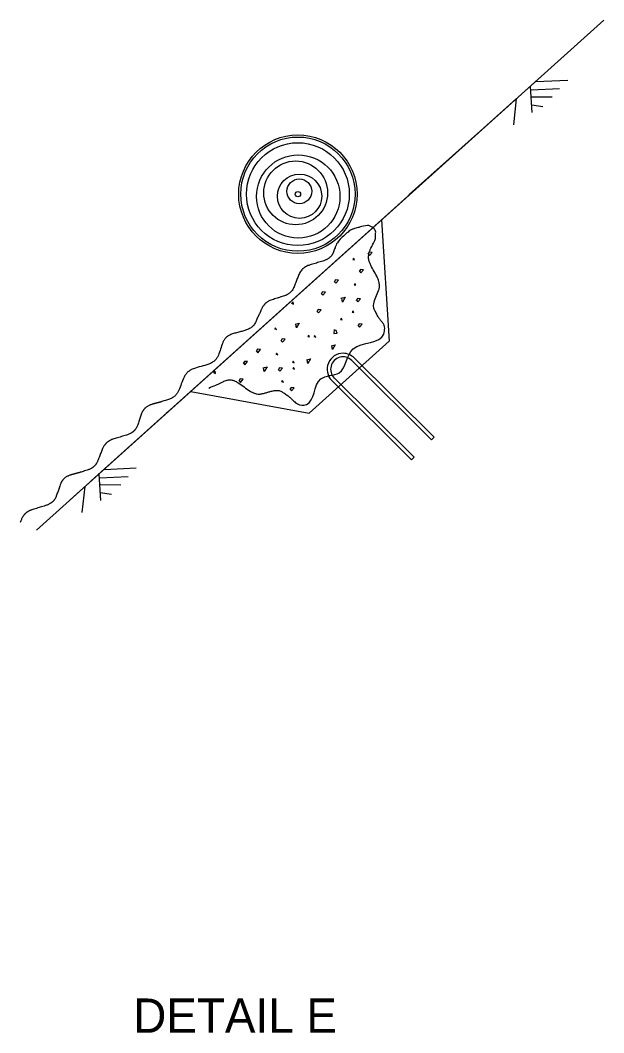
# Model space of a CAD drawing. Extents: x -772.7 to -720.5, y -341.5 to -314.9.
# Drawn here: x -731.03 to -727.97, y -341.39 to -336.08 of the extents above; entities that cross this region are included whole.
import ezdxf

# ---------------------------------------------------------------- set-up
doc = ezdxf.new("R2010")
doc.units = 0
for name, color, linetype in [('ls_AREA-EC-ROLLED-PRODUCT', 7, 'Continuous'), ('mc_SLOPE-PROTECTION', 7, 'Continuous'), ('str_Misc-Steel-A', 7, 'Continuous'), ('wpc_NO-PLOT', 7, 'Continuous')]:
    doc.layers.add(name, color=color, linetype=linetype)

msp = doc.modelspace()

# ---------------------------------------------------------------- linework, layer by layer
at = {"layer": 'ls_AREA-EC-ROLLED-PRODUCT'}
for p, q in [((-729.2858, -337.3296), (-729.289, -337.3368)), ((-729.2888, -337.3349), (-729.2797, -337.3373)), ((-729.2857, -337.3286), (-729.2858, -337.3305)), ((-729.2797, -337.3373), (-729.2857, -337.3286)), ((-729.2037, -337.2957), (-729.2108, -337.3074)), ((-729.2106, -337.3037), (-729.2019, -337.3134)), ((-729.1881, -337.2974), (-729.2037, -337.2957)), ((-729.2019, -337.3134), (-729.1881, -337.2974)), ((-729.2491, -337.387), (-729.2561, -337.3986)), ((-729.2334, -337.3887), (-729.2491, -337.387)), ((-729.2472, -337.4047), (-729.2334, -337.3887)), ((-729.3797, -337.4413), (-729.3868, -337.453)), ((-729.364, -337.4431), (-729.3797, -337.4413)), ((-729.256, -337.395), (-729.2472, -337.4047)), ((-729.3866, -337.4493), (-729.3778, -337.459)), ((-729.3778, -337.459), (-729.364, -337.4431)), ((-729.279, -337.4622), (-729.2821, -337.4695)), ((-729.282, -337.4676), (-729.2729, -337.47)), ((-729.2789, -337.4613), (-729.279, -337.4632)), ((-729.2729, -337.47), (-729.2789, -337.4613)), ((-729.4478, -337.5045), (-729.4549, -337.5161)), ((-729.4547, -337.5124), (-729.446, -337.5222)), ((-729.4322, -337.5062), (-729.4478, -337.5045)), ((-729.446, -337.5222), (-729.4322, -337.5062)), ((-729.3506, -337.5381), (-729.329, -337.5328)), ((-729.3433, -337.558), (-729.3469, -337.5383)), ((-729.329, -337.5328), (-729.3433, -337.558)), ((-729.2636, -337.5389), (-729.2707, -337.5506)), ((-729.2705, -337.5469), (-729.2618, -337.5566)), ((-729.248, -337.5406), (-729.2636, -337.5389)), ((-729.2618, -337.5566), (-729.248, -337.5406)), ((-729.6015, -337.5567), (-729.6102, -337.5646)), ((-729.6101, -337.5627), (-729.5993, -337.5688)), ((-729.5993, -337.5688), (-729.6015, -337.5567)), ((-729.4703, -337.5968), (-729.4774, -337.6084)), ((-729.4547, -337.5985), (-729.4703, -337.5968)), ((-729.4685, -337.6145), (-729.4547, -337.5985)), ((-729.4772, -337.6047), (-729.4685, -337.6145)), ((-729.3498, -337.6437), (-729.3529, -337.6509)), ((-729.3528, -337.649), (-729.3437, -337.6514)), ((-729.3497, -337.6427), (-729.3498, -337.6446)), ((-729.3437, -337.6514), (-729.3497, -337.6427)), ((-729.2894, -337.6051), (-729.2926, -337.6124)), ((-729.2925, -337.6105), (-729.2833, -337.6129)), ((-729.2893, -337.6042), (-729.2894, -337.606)), ((-729.2833, -337.6129), (-729.2893, -337.6042)), ((-729.6947, -337.6935), (-729.6979, -337.7007)), ((-729.6978, -337.6989), (-729.6887, -337.7012)), ((-729.6947, -337.6926), (-729.6948, -337.6944)), ((-729.6887, -337.7012), (-729.6947, -337.6926)), ((-729.591, -337.6729), (-729.5694, -337.6676)), ((-729.5838, -337.6927), (-729.5873, -337.6731)), ((-729.5694, -337.6676), (-729.5838, -337.6927)), ((-729.3862, -337.702), (-729.3882, -337.7231)), ((-729.3753, -337.7062), (-729.3846, -337.7058)), ((-729.3714, -337.7203), (-729.3753, -337.7062)), ((-729.2551, -337.6715), (-729.2622, -337.6832)), ((-729.262, -337.6795), (-729.2533, -337.6892)), ((-729.2395, -337.6733), (-729.2551, -337.6715)), ((-729.2533, -337.6892), (-729.2395, -337.6733)), ((-729.658, -337.7509), (-729.6651, -337.7626)), ((-729.6649, -337.7589), (-729.6562, -337.7686)), ((-729.6424, -337.7527), (-729.658, -337.7509)), ((-729.6562, -337.7686), (-729.6424, -337.7527)), ((-729.5211, -337.733), (-729.5243, -337.7402)), ((-729.5242, -337.7384), (-729.5151, -337.7407)), ((-729.5211, -337.732), (-729.5212, -337.7339)), ((-729.5151, -337.7407), (-729.5211, -337.732)), ((-729.4888, -337.7337), (-729.4919, -337.7409)), ((-729.4918, -337.7391), (-729.4827, -337.7414)), ((-729.4887, -337.7328), (-729.4888, -337.7346)), ((-729.4827, -337.7414), (-729.4887, -337.7328)), ((-729.3882, -337.7231), (-729.3714, -337.7203)), ((-729.7886, -337.8053), (-729.7958, -337.8169)), ((-729.773, -337.807), (-729.7886, -337.8053)), ((-729.7868, -337.823), (-729.773, -337.807)), ((-729.4028, -337.7872), (-729.3812, -337.7818)), ((-729.3955, -337.807), (-729.3991, -337.7874)), ((-729.3812, -337.7818), (-729.3955, -337.807)), ((-729.7955, -337.8133), (-729.7868, -337.823)), ((-729.688, -337.8262), (-729.6911, -337.8334)), ((-729.691, -337.8316), (-729.6819, -337.8339)), ((-729.6879, -337.8252), (-729.688, -337.8271)), ((-729.6819, -337.8339), (-729.6879, -337.8252)), ((-729.5312, -337.8604), (-729.5097, -337.8551)), ((-729.524, -337.8803), (-729.5275, -337.8606)), ((-729.5097, -337.8551), (-729.524, -337.8803)), ((-729.8568, -337.8684), (-729.8639, -337.8801)), ((-729.8637, -337.8764), (-729.855, -337.8861)), ((-729.8411, -337.8701), (-729.8568, -337.8684)), ((-729.855, -337.8861), (-729.8411, -337.8701)), ((-729.7596, -337.9021), (-729.738, -337.8967)), ((-729.7523, -337.9219), (-729.7559, -337.9023)), ((-729.738, -337.8967), (-729.7523, -337.9219)), ((-729.6726, -337.9029), (-729.6797, -337.9145)), ((-729.6795, -337.9109), (-729.6708, -337.9206)), ((-729.657, -337.9046), (-729.6726, -337.9029)), ((-729.6708, -337.9206), (-729.657, -337.9046)), ((-729.6013, -337.8676), (-729.6045, -337.8749)), ((-729.6044, -337.8731), (-729.5953, -337.8754)), ((-729.5994, -337.901), (-729.6026, -337.9083)), ((-729.6025, -337.9065), (-729.5933, -337.9088)), ((-729.6013, -337.8667), (-729.6014, -337.8686)), ((-729.5953, -337.8754), (-729.6013, -337.8667)), ((-729.5993, -337.9001), (-729.5995, -337.902)), ((-729.5933, -337.9088), (-729.5993, -337.9001)), ((-730.0105, -337.9207), (-730.0192, -337.9285)), ((-730.0191, -337.9267), (-730.0083, -337.9328)), ((-730.0083, -337.9328), (-730.0105, -337.9207)), ((-729.8793, -337.9607), (-729.8864, -337.9724)), ((-729.8862, -337.9687), (-729.8775, -337.9784)), ((-729.8637, -337.9624), (-729.8793, -337.9607)), ((-729.8775, -337.9784), (-729.8637, -337.9624)), ((-729.6587, -337.969), (-729.6619, -337.9763)), ((-729.6526, -337.9768), (-729.6587, -337.9681)), ((-729.6587, -337.9681), (-729.6587, -337.97)), ((-729.6618, -337.9745), (-729.6526, -337.9768)), ((-729.6124, -338.005), (-729.6194, -338.0167)), ((-729.6193, -338.0129), (-729.6105, -338.0227)), ((-729.5967, -338.0067), (-729.6124, -338.005)), ((-729.6105, -338.0227), (-729.5967, -338.0067))]:
    msp.add_line(p, q, dxfattribs=at)
for points in [[(-729.242, -337.1615), (-729.252, -337.165), (-729.2621, -337.1682), (-729.2722, -337.1712), (-729.2864, -337.1754), (-729.3009, -337.1787), (-729.3626, -337.2336), (-729.3782, -337.2621), (-729.3819, -337.273), (-729.3857, -337.2839), (-729.3895, -337.2947), (-729.393, -337.3047), (-729.3992, -337.3134), (-729.4068, -337.3213), (-729.4114, -337.3259), (-729.4164, -337.3295), (-729.422, -337.3326), (-729.4278, -337.3358), (-729.4335, -337.3391), (-729.4397, -337.3411), (-729.4531, -337.3452), (-729.4664, -337.3493), (-729.4797, -337.3534), (-729.493, -337.3575), (-729.5063, -337.3616), (-729.5197, -337.3657), (-729.5289, -337.3686), (-729.5371, -337.3741), (-729.5453, -337.3795), (-729.548, -337.3813), (-729.5504, -337.3832), (-729.5525, -337.3856), (-729.56, -337.3939), (-729.5668, -337.4025), (-729.5708, -337.4125), (-729.5752, -337.4234), (-729.5795, -337.4343), (-729.5837, -337.4452), (-729.588, -337.4561), (-729.5922, -337.4671), (-729.5965, -337.478), (-729.6005, -337.4882), (-729.6067, -337.4971), (-729.6143, -337.5054), (-729.6186, -337.51), (-729.6234, -337.5136), (-729.6288, -337.5167), (-729.6345, -337.5199), (-729.6401, -337.5231), (-729.6462, -337.5251), (-729.6593, -337.5294), (-729.6725, -337.5332), (-729.6856, -337.5374), (-729.6985, -337.5417), (-729.7114, -337.5459), (-729.7242, -337.5507), (-729.7301, -337.5529), (-729.7354, -337.5565), (-729.7406, -337.5603), (-729.7432, -337.5621), (-729.7455, -337.564), (-729.7477, -337.5662), (-729.7499, -337.5684), (-729.7519, -337.5707), (-729.7538, -337.5731), (-729.7571, -337.5772), (-729.7605, -337.5812), (-729.7628, -337.5859), (-729.7658, -337.5918), (-729.7684, -337.5978), (-729.771, -337.6039), (-729.7729, -337.6082), (-729.7747, -337.6125), (-729.7766, -337.6168), (-729.7784, -337.6208), (-729.7801, -337.625), (-729.7823, -337.6289), (-729.7839, -337.6319), (-729.7856, -337.635), (-729.7873, -337.6381)], [(-729.194, -337.2752), (-729.1873, -337.2617), (-729.1806, -337.2482), (-729.1738, -337.2348), (-729.1695, -337.226), (-729.1703, -337.2154), (-729.1699, -337.2058), (-729.1694, -337.1962), (-729.1679, -337.1865), (-729.1743, -337.177), (-729.1809, -337.167), (-729.1901, -337.1645), (-729.1993, -337.16), (-729.204, -337.1578), (-729.2085, -337.1557), (-729.2436, -337.1618)], [(-730.2936, -338.0806), (-730.2958, -338.0813), (-730.298, -338.0819), (-730.3002, -338.0826), (-730.3038, -338.0836), (-730.3073, -338.0846), (-730.3109, -338.0856), (-730.3145, -338.0865), (-730.3181, -338.0875), (-730.3216, -338.0884), (-730.3252, -338.0894), (-730.3288, -338.0904), (-730.3323, -338.0913), (-730.3359, -338.0923), (-730.3395, -338.0933), (-730.343, -338.0944), (-730.3496, -338.0964), (-730.3559, -338.0994), (-730.362, -338.1027), (-730.3678, -338.1059), (-730.3731, -338.1096), (-730.3778, -338.1143), (-730.3797, -338.1162), (-730.3814, -338.1182), (-730.383, -338.1202), (-730.3847, -338.1223), (-730.3863, -338.1244), (-730.3877, -338.1267), (-730.3906, -338.1312), (-730.3931, -338.1359), (-730.3949, -338.1409), (-730.3987, -338.1518), (-730.4024, -338.1627), (-730.4062, -338.1735), (-730.4099, -338.1844), (-730.4137, -338.1953), (-730.4175, -338.2061), (-730.4193, -338.2111), (-730.4219, -338.2158), (-730.4248, -338.2203), (-730.4262, -338.2226), (-730.4279, -338.2247), (-730.4296, -338.2267), (-730.4313, -338.2288), (-730.433, -338.2308), (-730.4348, -338.2327), (-730.437, -338.2349), (-730.4394, -338.237), (-730.4419, -338.2388), (-730.4445, -338.2408), (-730.4472, -338.2424), (-730.45, -338.244), (-730.4557, -338.2472), (-730.4615, -338.2505), (-730.4677, -338.2525), (-730.4811, -338.2566), (-730.4944, -338.2607), (-730.5077, -338.2648), (-730.521, -338.2689), (-730.5343, -338.273), (-730.5476, -338.2771), (-730.5523, -338.2786), (-730.5567, -338.2807), (-730.5609, -338.2831), (-730.5631, -338.2843), (-730.5651, -338.2856), (-730.5672, -338.2869), (-730.5693, -338.2882), (-730.5713, -338.2895), (-730.5733, -338.2909), (-730.5759, -338.2927), (-730.5783, -338.2947), (-730.5805, -338.297), (-730.5824, -338.299), (-730.5841, -338.3011), (-730.5858, -338.3032), (-730.5876, -338.3053), (-730.5893, -338.3075), (-730.5908, -338.3097), (-730.594, -338.3142), (-730.5968, -338.3189), (-730.5988, -338.3239), (-730.6032, -338.3348), (-730.6075, -338.3457), (-730.6117, -338.3566), (-730.616, -338.3675), (-730.6202, -338.3785), (-730.6245, -338.3894), (-730.6265, -338.3945), (-730.6292, -338.3993), (-730.6322, -338.4039), (-730.6337, -338.4062), (-730.6353, -338.4084), (-730.637, -338.4106), (-730.6387, -338.4127), (-730.6405, -338.4148), (-730.6423, -338.4168), (-730.6444, -338.419), (-730.6467, -338.4211), (-730.6491, -338.423), (-730.6515, -338.4249), (-730.6541, -338.4265), (-730.6568, -338.4281), (-730.6625, -338.4313), (-730.6681, -338.4345), (-730.6742, -338.4365), (-730.6873, -338.4408), (-730.7005, -338.4446), (-730.7136, -338.4488), (-730.7151, -338.4493), (-730.7167, -338.4498), (-730.7182, -338.4504)], [(-730.7182, -338.4504), (-730.7204, -338.451), (-730.7226, -338.4517), (-730.7248, -338.4523), (-730.7284, -338.4533), (-730.7319, -338.4544), (-730.7355, -338.4553), (-730.739, -338.4563), (-730.7426, -338.4572), (-730.7462, -338.4582), (-730.7498, -338.4591), (-730.7533, -338.4601), (-730.7569, -338.461), (-730.7605, -338.462), (-730.764, -338.4631), (-730.7676, -338.4641), (-730.7742, -338.4661), (-730.7804, -338.4691), (-730.7866, -338.4724), (-730.7924, -338.4756), (-730.7977, -338.4793), (-730.8024, -338.484), (-730.8042, -338.4859), (-730.8059, -338.4879), (-730.8076, -338.49), (-730.8092, -338.4921), (-730.8108, -338.4941), (-730.8123, -338.4964), (-730.8152, -338.5009), (-730.8177, -338.5056), (-730.8195, -338.5106), (-730.8232, -338.5215), (-730.827, -338.5324), (-730.8307, -338.5433), (-730.8345, -338.5541), (-730.8383, -338.565), (-730.8421, -338.5758), (-730.8438, -338.5808), (-730.8464, -338.5855), (-730.8493, -338.59), (-730.8508, -338.5923), (-730.8524, -338.5944), (-730.8541, -338.5965), (-730.8558, -338.5985), (-730.8575, -338.6005), (-730.8594, -338.6024), (-730.8616, -338.6046), (-730.864, -338.6067), (-730.8665, -338.6086), (-730.8691, -338.6105), (-730.8717, -338.6121), (-730.8745, -338.6137), (-730.8803, -338.6169), (-730.886, -338.6203), (-730.8923, -338.6222), (-730.9056, -338.6263), (-730.9189, -338.6304), (-730.9323, -338.6345), (-730.9456, -338.6386), (-730.9589, -338.6427), (-730.9722, -338.6469), (-730.9768, -338.6483), (-730.9813, -338.6504), (-730.9855, -338.6528), (-730.9876, -338.654), (-730.9897, -338.6553), (-730.9918, -338.6566), (-730.9938, -338.6579), (-730.9959, -338.6593), (-730.9979, -338.6606), (-731.0005, -338.6624), (-731.0029, -338.6645), (-731.0051, -338.6667), (-731.0069, -338.6687), (-731.0087, -338.6708), (-731.0104, -338.6729), (-731.0121, -338.675), (-731.0138, -338.6772), (-731.0154, -338.6794), (-731.0186, -338.6839), (-731.0214, -338.6886), (-731.0234, -338.6937), (-731.0258, -338.6997), (-731.0282, -338.7058), (-731.0306, -338.7119)]]:
    msp.add_open_spline(points, degree=3, dxfattribs=at)
for points in [[(-729.1227, -337.7104), (-729.1216, -337.6954), (-729.1246, -337.6795), (-729.1337, -337.665), (-729.1451, -337.6509), (-729.1505, -337.6438), (-729.1551, -337.6365), (-729.1655, -337.6175), (-729.1755, -337.5983), (-729.1785, -337.5906), (-729.1799, -337.5827), (-729.1791, -337.5663), (-729.1679, -337.5324), (-729.1539, -337.4981), (-729.1496, -337.4813), (-729.1489, -337.469), (-729.1492, -337.465), (-729.1507, -337.4564), (-729.1594, -337.4312), (-729.1769, -337.3979), (-729.1947, -337.3648), (-729.2016, -337.3482), (-729.2041, -337.3399), (-729.2051, -337.3357), (-729.2058, -337.3316), (-729.2064, -337.3182), (-729.2042, -337.3043), (-729.1999, -337.2899), (-729.194, -337.2752)], [(-729.7873, -337.6381), (-729.7945, -337.6567), (-729.7991, -337.6656), (-729.8042, -337.6741), (-729.8173, -337.6887), (-729.8344, -337.6993), (-729.8448, -337.703), (-729.8551, -337.7065), (-729.8757, -337.7129), (-729.8864, -337.7159), (-729.8971, -337.7187), (-729.9078, -337.7216), (-729.9185, -337.7247), (-729.9374, -337.733), (-729.9532, -337.7446), (-729.9584, -337.7505), (-729.9632, -337.757), (-729.9703, -337.7712), (-729.9816, -337.8038), (-729.993, -337.8364), (-730.0002, -337.8506), (-730.005, -337.857), (-730.0103, -337.8629), (-730.0174, -337.8691), (-730.0254, -337.8743), (-730.0432, -337.8828), (-730.0831, -337.8951), (-730.1231, -337.9074), (-730.1364, -337.9134), (-730.1426, -337.9172), (-730.1488, -337.9212), (-730.1559, -337.9273), (-730.1613, -337.9335), (-730.1663, -337.94), (-730.1743, -337.9542), (-730.1872, -337.9869), (-730.1999, -338.0197), (-730.2076, -338.0342), (-730.2125, -338.0408), (-730.2177, -338.047), (-730.2245, -338.0532), (-730.2323, -338.0583), (-730.2497, -338.0668), (-730.289, -338.0791), (-730.2936, -338.0806)], [(-729.5975, -338.0776), (-729.5787, -338.0912), (-729.532, -338.0947), (-729.4567, -337.9604), (-729.3599, -337.9283), (-729.2868, -337.8032), (-729.126, -337.7253), (-729.1227, -337.7104)], [(-730.0432, -338.0086), (-730.0064, -337.9925), (-729.9807, -337.9816), (-729.9639, -337.9731), (-729.9528, -337.969), (-729.9361, -337.9651), (-729.9303, -337.9653), (-729.9204, -337.9663), (-729.9163, -337.9676), (-729.9123, -337.969), (-729.9043, -337.9725), (-729.8887, -337.9813), (-729.8579, -338.0028), (-729.8269, -338.0241), (-729.8153, -338.0307), (-729.8091, -338.0334), (-729.8029, -338.0358), (-729.7946, -338.0383), (-729.7906, -338.0391), (-729.7783, -338.0398), (-729.7611, -338.0375), (-729.7521, -338.0352), (-729.7432, -338.0327), (-729.7343, -338.0301), (-729.7254, -338.0277), (-729.7167, -338.0255), (-729.708, -338.0236), (-729.6993, -338.0219), (-729.6904, -338.0205), (-729.674, -338.0216), (-729.6664, -338.024), (-729.659, -338.0279), (-729.6411, -338.04), (-729.6235, -338.0526), (-729.6168, -338.0581), (-729.6104, -338.0643), (-729.5978, -338.0773), (-729.5975, -338.0776)]]:
    msp.add_spline(points, degree=3, dxfattribs=at)
at = {"layer": 'mc_SLOPE-PROTECTION'}
for p, q in [((-727.9744, -336.0816), (-730.9461, -338.7522)), ((-728.5085, -336.5616), (-727.9744, -336.0816)), ((-728.3599, -336.4286), (-728.3508, -336.5649)), ((-728.3303, -336.4026), (-728.1628, -336.3953)), ((-728.3553, -336.4461), (-728.2056, -336.4396)), ((-728.3512, -336.4823), (-728.2444, -336.483)), ((-728.4308, -336.4917), (-730.6588, -338.4941)), ((-728.4325, -336.493), (-728.4477, -336.6291)), ((-728.3514, -336.524), (-728.2935, -336.533)), ((-728.9929, -336.9949), (-728.5558, -336.6031)), ((-728.9929, -336.9949), (-728.5558, -336.6031)), ((-729.1379, -337.1272), (-729.0975, -337.7631)), ((-729.0975, -337.7631), (-729.5168, -338.1399)), ((-730.1379, -338.0259), (-729.5168, -338.1399)), ((-730.7683, -338.5933), (-730.2342, -338.1133)), ((-730.2659, -338.1391), (-730.2532, -338.1268)), ((-730.5901, -338.4343), (-730.4227, -338.427)), ((-730.6197, -338.4603), (-730.6107, -338.5966)), ((-730.6151, -338.4778), (-730.4654, -338.4714)), ((-730.6923, -338.5247), (-730.7076, -338.6609)), ((-730.6113, -338.5557), (-730.5534, -338.5647)), ((-730.611, -338.514), (-730.5042, -338.5147))]:
    msp.add_line(p, q, dxfattribs=at)
for centre, radius in [((-729.5763, -336.9925), 0.3102), ((-729.5763, -336.9925), 0.2992), ((-729.5763, -336.9925), 0.2693), ((-729.5745, -337.0048), 0.2182), ((-729.588, -336.986), 0.1671), ((-729.5674, -337.0033), 0.1161), ((-729.5689, -336.9776), 0.065), ((-729.5763, -336.9925), 0.014)]:
    msp.add_circle(centre, radius, dxfattribs=at)
at = {"layer": 'str_Misc-Steel-A'}
for p, q in [((-728.8759, -338.2789), (-729.2933, -337.8644)), ((-728.8631, -338.2659), (-729.2813, -337.8506)), ((-728.9805, -338.3842), (-729.3987, -337.9688)), ((-728.9676, -338.3712), (-729.3845, -337.9572)), ((-728.8759, -338.2789), (-728.8631, -338.2659)), ((-728.9805, -338.3842), (-728.9676, -338.3712))]:
    msp.add_line(p, q, dxfattribs=at)
for radius, start, end in [(0.0833, 89.2817, 225.1957), (0.065, 45.1951, 225.1957), (0.0833, 45.1951, 89.2817)]:
    msp.add_arc((-729.34, -337.9097), radius, start, end, dxfattribs=at)

# ---------------------------------------------------------------- texts
at = {"layer": 'wpc_NO-PLOT'}
msp.add_text('DETAIL E', height=0.17952, dxfattribs=at).set_placement((-730.4388, -341.3856))

doc.saveas('drawing.dxf')
